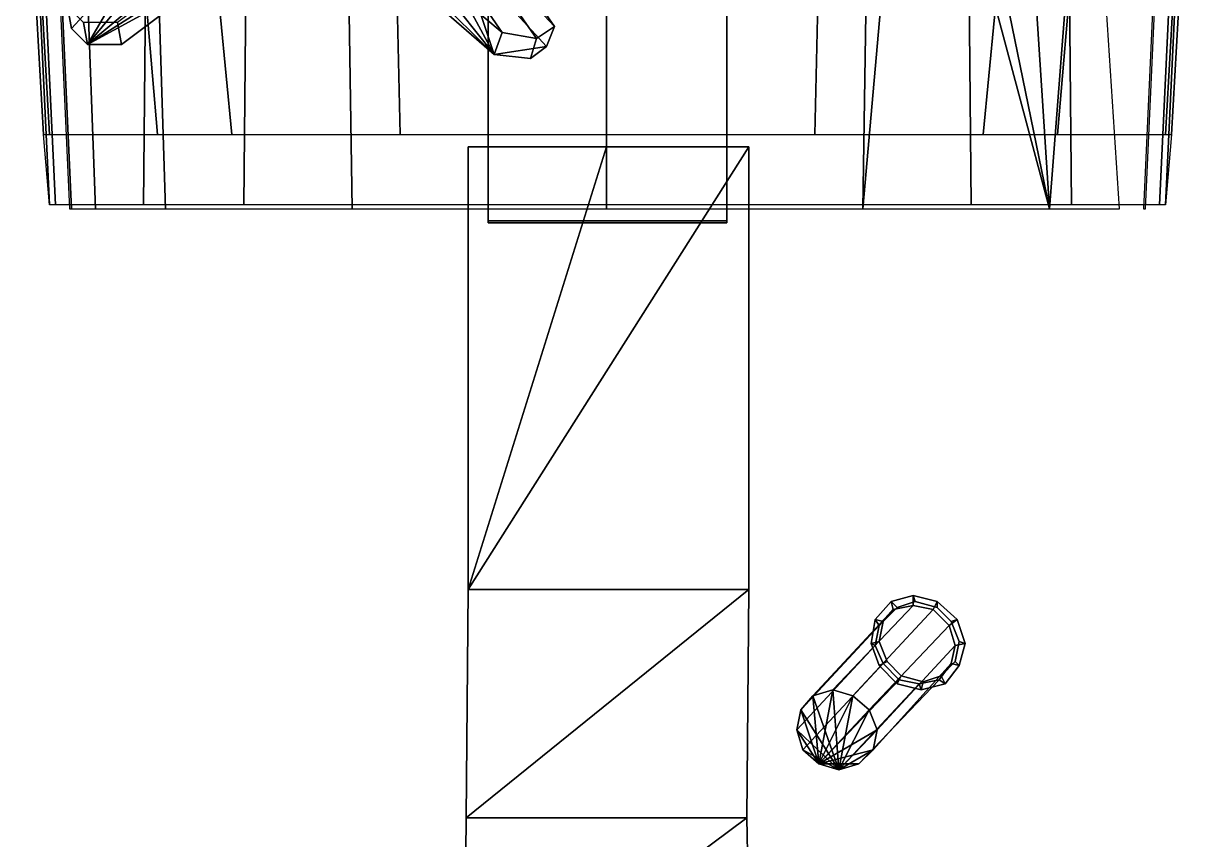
# Model space of a CAD drawing. Extents: x -2750 to 2751, y -1310 to 2918.
# Drawn here: x -291 to 292, y -900 to -492 of the extents above; entities that cross this region are included whole.
import ezdxf

# ---------------------------------------------------------------- set-up
doc = ezdxf.new("R2010")
doc.units = 0

msp = doc.modelspace()

# ---------------------------------------------------------------- linework, layer by layer
at = {"layer": '191499', "color": 1}
for points in [[(-220, -585, 242), (-127, -585, 266), (-131, -314, 274), (-228, -331, 249)], [(-127, -585, 266), (0, -585, 270), (0, -314, 278), (-131, -314, 274)], [(0, -585, 270), (128, -585, 266), (132, -314, 274), (0, -314, 278)], [(151, -323, 264), (132, -314, 274), (128, -585, 266), (151, -323, 264)], [(151, -323, 264), (128, -585, 266), (221, -585, 242), (151, -323, 264)], [(169, -331, 238), (151, -323, 264), (221, -585, 242), (169, -331, 238)], [(-255, -585, 212), (-220, -585, 242), (-228, -331, 249), (-264, -340, 218)], [(221, -585, 242), (205, -336, 227), (169, -331, 238), (221, -585, 242)], [(240, -340, 216), (205, -336, 227), (221, -585, 242), (240, -340, 216)], [(-267, -585, 163), (-255, -585, 212), (-264, -340, 218), (-277, -366, 168)], [(221, -585, 242), (256, -585, 212), (240, -340, 216), (221, -585, 242)], [(-268, -585, 55), (-267, -585, 163), (-277, -366, 168), (-278, -366, 56)], [(268, -585, 163), (269, -585, 55), (279, -366, 56), (278, -366, 168)]]:
    msp.add_3dface(points, dxfattribs=at)
at = {"layer": '192891', "color": 1}
for points in [[(-288, -372, -74), (-291, -372, 57), (-281, -548, 2), (-278, -548, -80)], [(-291, -372, 57), (-288, -372, 156), (-278, -583, 85), (-281, -548, 2)], [(-239, -372, -182), (-288, -372, -74), (-278, -548, -80), (-224, -548, -181)], [(-288, -372, 156), (-285, -372, 303), (-275, -583, 207), (-278, -583, 85)], [(-285, -372, 303), (-229, -372, 352), (-231, -583, 248), (-275, -583, 207)], [(-204, -372, -217), (-239, -372, -182), (-224, -548, -181), (-187, -548, -223)], [(-229, -372, 352), (-179, -372, 374), (-181, -583, 266), (-231, -583, 248)], [(-107, -372, -239), (-204, -372, -217), (-187, -548, -223), (-103, -548, -241)], [(-179, -372, 374), (0, -372, 379), (0, -583, 271), (-181, -583, 266)], [(0, -372, -244), (-107, -372, -239), (-103, -548, -241), (0, -548, -245)], [(0, -372, 379), (180, -372, 374), (182, -583, 266), (0, -583, 271)], [(108, -372, -239), (0, -372, -244), (0, -548, -245), (104, -548, -241)], [(205, -372, -217), (108, -372, -239), (104, -548, -241), (188, -548, -223)], [(180, -372, 374), (230, -372, 352), (232, -583, 248), (182, -583, 266)], [(240, -372, -182), (205, -372, -217), (188, -548, -223), (225, -548, -181)], [(289, -372, -74), (240, -372, -182), (225, -548, -181), (279, -548, -80)], [(230, -372, 352), (286, -372, 303), (276, -583, 207), (232, -583, 248)], [(286, -372, 303), (289, -372, 156), (279, -583, 85), (276, -583, 207)], [(289, -372, 156), (292, -372, 57), (282, -548, 2), (279, -583, 85)], [(292, -372, 57), (289, -372, -74), (279, -548, -80), (282, -548, 2)]]:
    msp.add_3dface(points, dxfattribs=at)
at = {"layer": '241129', "color": 1}
for points in [[(-69, -554, -42), (-69, -775, -227), (-69, -554, -261), (-69, -554, -42)], [(-69, -554, -42), (-69, -775, -44), (-69, -775, -227), (-69, -554, -42)], [(0, -554, -47), (-69, -554, -42), (-69, -554, -261), (0, -554, -47)], [(0, -554, -47), (-69, -554, -261), (0, -554, -265), (0, -554, -47)], [(71, -775, -44), (-69, -775, -44), (71, -554, -42), (71, -775, -44)], [(-69, -775, -44), (-69, -554, -42), (0, -554, -47), (-69, -775, -44)], [(0, -554, -47), (71, -554, -42), (-69, -775, -44), (0, -554, -47)], [(71, -554, -261), (71, -554, -42), (0, -554, -47), (71, -554, -261)], [(0, -554, -47), (0, -554, -265), (71, -554, -261), (0, -554, -47)], [(71, -775, -227), (71, -775, -44), (71, -554, -261), (71, -775, -227)], [(71, -775, -44), (71, -554, -42), (71, -554, -261), (71, -775, -44)], [(-70, -889, -188), (-69, -775, -44), (-70, -889, -19), (-70, -889, -188)], [(-69, -775, -44), (-70, -889, -188), (-69, -775, -227), (-69, -775, -44)], [(70, -889, -19), (-70, -889, -19), (71, -775, -44), (70, -889, -19)], [(-70, -889, -19), (-69, -775, -44), (71, -775, -44), (-70, -889, -19)], [(71, -775, -227), (70, -889, -188), (71, -775, -44), (71, -775, -227)], [(70, -889, -19), (71, -775, -44), (70, -889, -188), (70, -889, -19)], [(-71, -994, -106), (-70, -889, -19), (-71, -994, 27), (-71, -994, -106)], [(-70, -889, -19), (-71, -994, -106), (-70, -889, -188), (-70, -889, -19)], [(72, -994, 27), (-71, -994, 27), (70, -889, -19), (72, -994, 27)], [(-71, -994, 27), (-70, -889, -19), (70, -889, -19), (-71, -994, 27)], [(72, -994, 27), (70, -889, -19), (72, -994, -106), (72, -994, 27)], [(70, -889, -188), (72, -994, -106), (70, -889, -19), (70, -889, -188)]]:
    msp.add_3dface(points, dxfattribs=at)
at = {"layer": '31705', "color": 1}
for points in [[(142, -781, -273), (134, -790, -278), (136, -793, -275), (143, -785, -270)], [(145, -784, -276), (138, -791, -280), (134, -790, -278), (142, -781, -273)], [(143, -785, -270), (136, -793, -275), (134, -790, -278), (142, -781, -273)], [(142, -781, -273), (134, -790, -278), (138, -791, -280), (145, -784, -276)], [(153, -778, -269), (142, -781, -273), (143, -785, -270), (153, -783, -267)], [(154, -781, -273), (145, -784, -276), (142, -781, -273), (153, -778, -269)], [(153, -783, -267), (143, -785, -270), (142, -781, -273), (153, -778, -269)], [(153, -778, -269), (142, -781, -273), (145, -784, -276), (154, -781, -273)], [(165, -781, -266), (153, -778, -269), (153, -783, -267), (163, -785, -265)], [(165, -784, -270), (154, -781, -273), (153, -778, -269), (165, -781, -266)], [(163, -785, -265), (153, -783, -267), (153, -778, -269), (165, -781, -266)], [(165, -781, -266), (153, -778, -269), (154, -781, -273), (165, -784, -270)], [(175, -790, -266), (165, -781, -266), (163, -785, -265), (171, -793, -265)], [(171, -793, -265), (163, -785, -265), (165, -781, -266), (175, -790, -266)], [(172, -791, -270), (165, -784, -270), (165, -781, -266), (175, -790, -266)], [(175, -790, -266), (165, -781, -266), (165, -784, -270), (172, -791, -270)], [(143, -785, -270), (136, -793, -275), (97, -835, -136), (103, -828, -132)], [(103, -828, -132), (97, -835, -136), (136, -793, -275), (143, -785, -270)], [(153, -783, -267), (143, -785, -270), (103, -828, -132), (113, -825, -129)], [(113, -825, -129), (103, -828, -132), (143, -785, -270), (153, -783, -267)], [(163, -785, -265), (153, -783, -267), (113, -825, -129), (123, -828, -127)], [(123, -828, -127), (113, -825, -129), (153, -783, -267), (163, -785, -265)], [(171, -793, -265), (163, -785, -265), (123, -828, -127), (131, -835, -127)], [(131, -835, -127), (123, -828, -127), (163, -785, -265), (171, -793, -265)], [(134, -790, -278), (132, -802, -282), (134, -803, -278), (136, -793, -275)], [(138, -791, -280), (136, -801, -284), (132, -802, -282), (134, -790, -278)], [(136, -793, -275), (134, -803, -278), (132, -802, -282), (134, -790, -278)], [(134, -790, -278), (132, -802, -282), (136, -801, -284), (138, -791, -280)], [(179, -802, -269), (175, -790, -266), (171, -793, -265), (174, -803, -267)], [(174, -803, -267), (171, -793, -265), (175, -790, -266), (179, -802, -269)], [(176, -801, -272), (172, -791, -270), (175, -790, -266), (179, -802, -269)], [(179, -802, -269), (175, -790, -266), (172, -791, -270), (176, -801, -272)], [(136, -793, -275), (134, -803, -278), (95, -845, -140), (97, -835, -136)], [(97, -835, -136), (95, -845, -140), (134, -803, -278), (136, -793, -275)], [(174, -803, -267), (171, -793, -265), (131, -835, -127), (135, -845, -129)], [(135, -845, -129), (131, -835, -127), (171, -793, -265), (174, -803, -267)], [(134, -803, -278), (138, -812, -280), (98, -855, -142), (95, -845, -140)], [(95, -845, -140), (98, -855, -142), (138, -812, -280), (134, -803, -278)], [(136, -801, -284), (140, -811, -286), (136, -813, -284), (132, -802, -282)], [(132, -802, -282), (136, -813, -284), (140, -811, -286), (136, -801, -284)], [(132, -802, -282), (136, -813, -284), (138, -812, -280), (134, -803, -278)], [(134, -803, -278), (138, -812, -280), (136, -813, -284), (132, -802, -282)], [(172, -812, -270), (174, -803, -267), (135, -845, -129), (133, -855, -132)], [(133, -855, -132), (135, -845, -129), (174, -803, -267), (172, -812, -270)], [(176, -813, -273), (179, -802, -269), (174, -803, -267), (172, -812, -270)], [(172, -812, -270), (174, -803, -267), (179, -802, -269), (176, -813, -273)], [(174, -811, -276), (176, -801, -272), (179, -802, -269), (176, -813, -273)], [(176, -813, -273), (179, -802, -269), (176, -801, -272), (174, -811, -276)], [(138, -812, -280), (146, -820, -280), (106, -862, -142), (98, -855, -142)], [(98, -855, -142), (106, -862, -142), (146, -820, -280), (138, -812, -280)], [(166, -820, -275), (172, -812, -270), (133, -855, -132), (126, -862, -136)], [(126, -862, -136), (133, -855, -132), (172, -812, -270), (166, -820, -275)], [(140, -811, -286), (147, -818, -286), (145, -822, -284), (136, -813, -284)], [(136, -813, -284), (145, -822, -284), (147, -818, -286), (140, -811, -286)], [(136, -813, -284), (145, -822, -284), (146, -820, -280), (138, -812, -280)], [(138, -812, -280), (146, -820, -280), (145, -822, -284), (136, -813, -284)], [(169, -822, -278), (176, -813, -273), (172, -812, -270), (166, -820, -275)], [(166, -820, -275), (172, -812, -270), (176, -813, -273), (169, -822, -278)], [(167, -818, -280), (174, -811, -276), (176, -813, -273), (169, -822, -278)], [(169, -822, -278), (176, -813, -273), (174, -811, -276), (167, -818, -280)], [(146, -820, -280), (156, -822, -278), (116, -865, -140), (106, -862, -142)], [(106, -862, -142), (116, -865, -140), (156, -822, -278), (146, -820, -280)], [(156, -822, -278), (166, -820, -275), (126, -862, -136), (116, -865, -140)], [(116, -865, -140), (126, -862, -136), (166, -820, -275), (156, -822, -278)], [(147, -818, -286), (158, -821, -284), (157, -825, -282), (145, -822, -284)], [(145, -822, -284), (157, -825, -282), (158, -821, -284), (147, -818, -286)], [(145, -822, -284), (157, -825, -282), (156, -822, -278), (146, -820, -280)], [(146, -820, -280), (156, -822, -278), (157, -825, -282), (145, -822, -284)], [(157, -825, -282), (169, -822, -278), (166, -820, -275), (156, -822, -278)], [(156, -822, -278), (166, -820, -275), (169, -822, -278), (157, -825, -282)], [(158, -821, -284), (167, -818, -280), (169, -822, -278), (157, -825, -282)], [(157, -825, -282), (169, -822, -278), (167, -818, -280), (158, -821, -284)], [(116, -865, -140), (113, -825, -129), (103, -828, -132), (116, -865, -140)], [(106, -862, -142), (103, -828, -132), (113, -825, -129), (106, -862, -142)], [(106, -862, -142), (113, -825, -129), (123, -828, -127), (106, -862, -142)], [(116, -865, -140), (123, -828, -127), (113, -825, -129), (116, -865, -140)], [(116, -865, -140), (103, -828, -132), (97, -835, -136), (116, -865, -140)], [(106, -862, -142), (97, -835, -136), (103, -828, -132), (106, -862, -142)], [(106, -862, -142), (123, -828, -127), (131, -835, -127), (106, -862, -142)], [(116, -865, -140), (131, -835, -127), (123, -828, -127), (116, -865, -140)], [(116, -865, -140), (97, -835, -136), (95, -845, -140), (116, -865, -140)], [(106, -862, -142), (95, -845, -140), (97, -835, -136), (106, -862, -142)], [(106, -862, -142), (131, -835, -127), (135, -845, -129), (106, -862, -142)], [(116, -865, -140), (135, -845, -129), (131, -835, -127), (116, -865, -140)], [(116, -865, -140), (95, -845, -140), (98, -855, -142), (116, -865, -140)], [(106, -862, -142), (98, -855, -142), (95, -845, -140), (106, -862, -142)], [(106, -862, -142), (135, -845, -129), (133, -855, -132), (106, -862, -142)], [(116, -865, -140), (133, -855, -132), (135, -845, -129), (116, -865, -140)], [(116, -865, -140), (98, -855, -142), (106, -862, -142), (116, -865, -140)], [(106, -862, -142), (133, -855, -132), (126, -862, -136), (106, -862, -142)], [(116, -865, -140), (126, -862, -136), (133, -855, -132), (116, -865, -140)], [(106, -862, -142), (126, -862, -136), (116, -865, -140), (106, -862, -142)]]:
    msp.add_3dface(points, dxfattribs=at)
at = {"layer": '64861', "color": 1}
for points in [[(-26, -494, -71), (-70, -447, -153), (-66, -436, -146), (-48, -462, -104)], [(-107, -451, -123), (-52, -497, -49), (-74, -465, -83), (-103, -441, -116)], [(-269, -484, -71), (-234, -446, -153), (-232, -457, -160), (-267, -495, -78)], [(-56, -508, -56), (-115, -450, -152), (-107, -444, -170), (-56, -508, -56)], [(-56, -508, -56), (-107, -444, -170), (-89, -447, -173), (-56, -508, -56)], [(-56, -508, -56), (-89, -447, -173), (-73, -457, -160), (-56, -508, -56)], [(-30, -504, -78), (-73, -457, -160), (-70, -447, -153), (-26, -494, -71)], [(-259, -503, -60), (-232, -457, -160), (-215, -450, -173), (-259, -503, -60)], [(-259, -503, -60), (-215, -450, -173), (-197, -451, -170), (-259, -503, -60)], [(-259, -503, -60), (-197, -451, -170), (-190, -459, -152), (-259, -503, -60)], [(-56, -508, -56), (-110, -461, -130), (-115, -450, -152), (-56, -508, -56)], [(-110, -461, -130), (-56, -508, -56), (-52, -497, -49), (-107, -451, -123)], [(-259, -503, -60), (-267, -495, -78), (-232, -457, -160), (-259, -503, -60)], [(-259, -503, -60), (-190, -459, -152), (-197, -469, -130), (-259, -503, -60)], [(-199, -458, -123), (-244, -492, -49), (-242, -503, -56), (-197, -469, -130)], [(-56, -508, -56), (-73, -457, -160), (-30, -504, -78), (-56, -508, -56)], [(-52, -497, -49), (-35, -500, -53), (-57, -468, -86), (-74, -465, -83)], [(-35, -500, -53), (-26, -494, -71), (-48, -462, -104), (-57, -468, -86)], [(-259, -503, -60), (-197, -469, -130), (-242, -503, -56), (-259, -503, -60)], [(-261, -492, -53), (-269, -484, -71), (-267, -495, -78), (-259, -503, -60)], [(-244, -492, -49), (-261, -492, -53), (-259, -503, -60), (-242, -503, -56)], [(-38, -510, -60), (-30, -504, -78), (-26, -494, -71), (-35, -500, -53)], [(-56, -508, -56), (-38, -510, -60), (-35, -500, -53), (-52, -497, -49)], [(-56, -508, -56), (-30, -504, -78), (-38, -510, -60), (-56, -508, -56)]]:
    msp.add_3dface(points, dxfattribs=at)
at = {"layer": '83179', "color": 1}
for points in [[(-59, -378, -76), (-59, -591, -76), (-59, -591, 86), (-59, -378, 86)], [(-59, -436, -239), (-59, -592, -239), (-59, -591, -76), (-59, -378, -76)], [(60, -591, 86), (60, -378, 86), (-59, -378, 86), (-59, -591, 86)], [(60, -591, -76), (60, -378, -76), (60, -378, 86), (60, -591, 86)], [(60, -592, -239), (60, -436, -239), (60, -378, -76), (60, -591, -76)], [(-59, -592, -239), (-59, -436, -239), (60, -436, -239), (60, -592, -239)], [(-59, -591, -76), (60, -591, -76), (60, -591, 86), (-59, -591, 86)], [(-59, -592, -239), (60, -592, -239), (60, -591, -76), (-59, -591, -76)]]:
    msp.add_3dface(points, dxfattribs=at)

doc.saveas('drawing.dxf')
